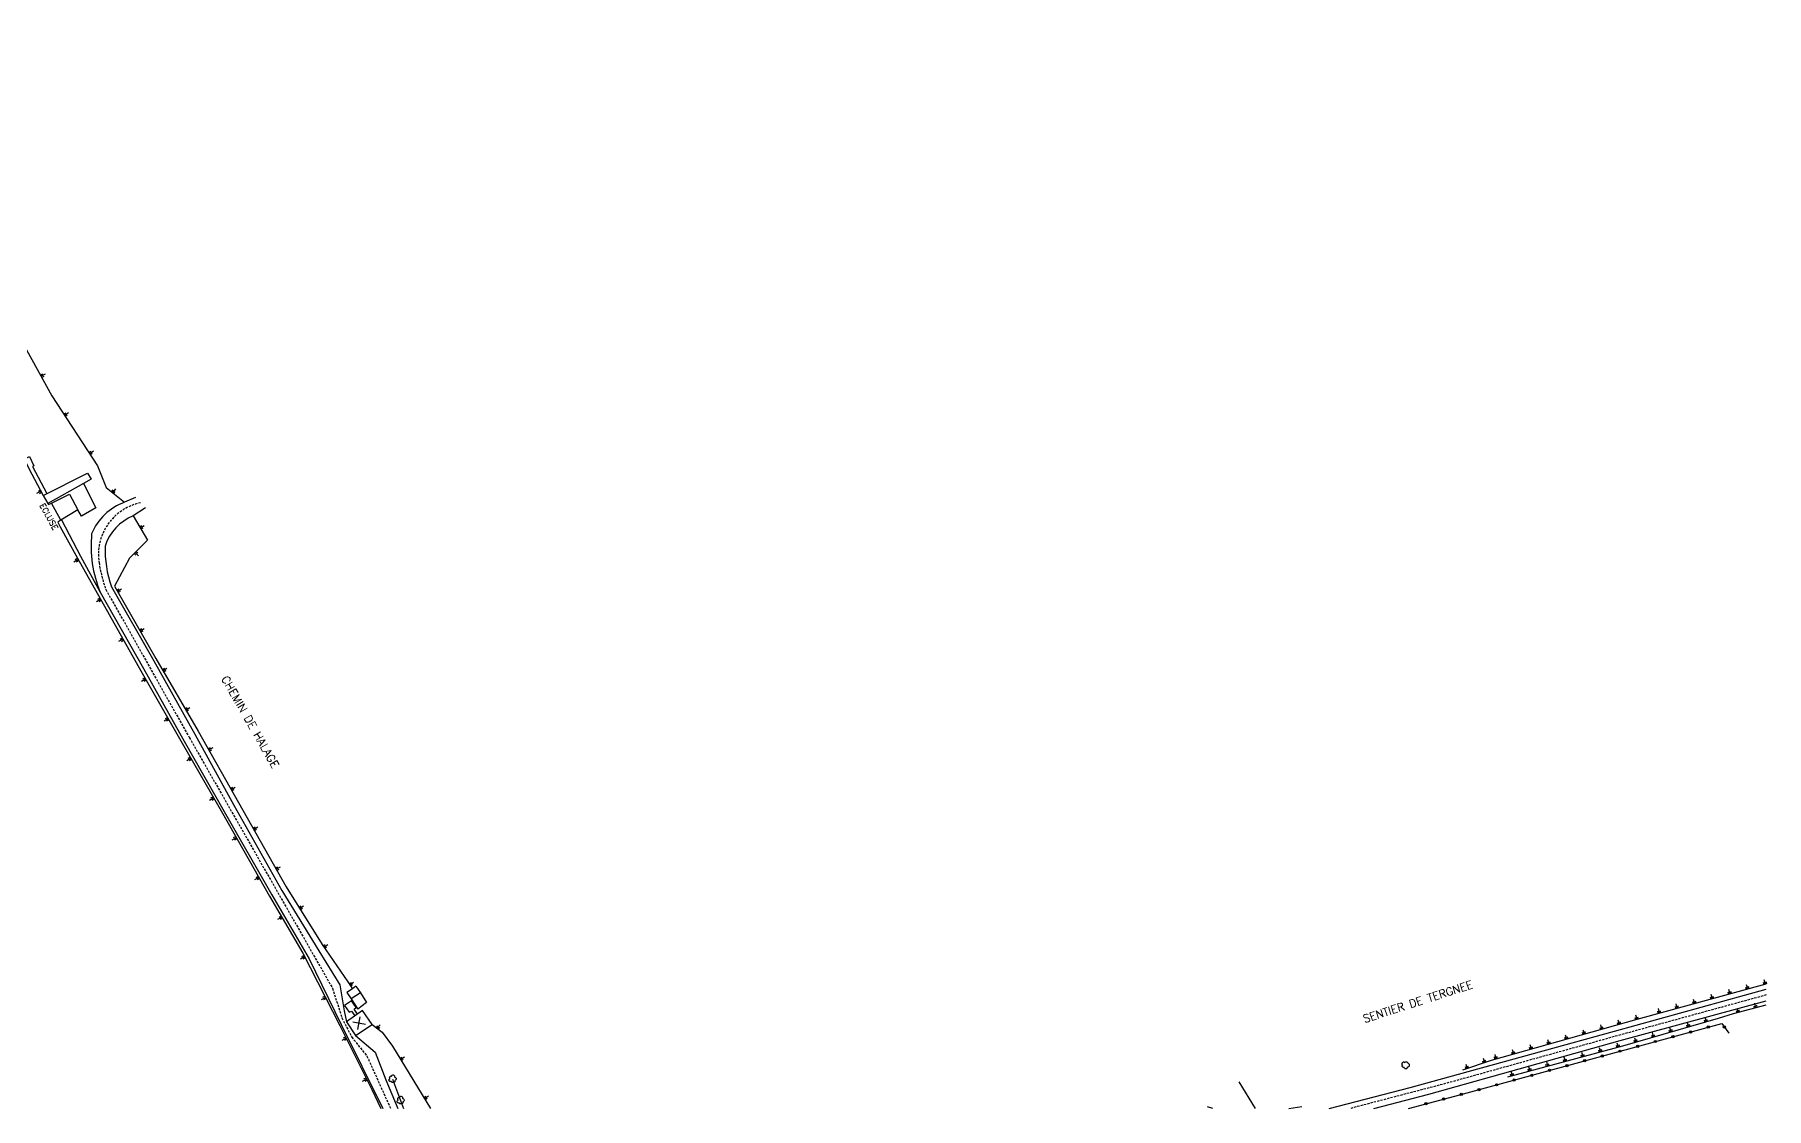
# Model space of a CAD drawing. Header units: millimetres. Extents: x 163000 to 164000, y 123999 to 125000.
# Drawn here: x 163621.3 to 164000, y 124000 to 124234.8 of the extents above; entities that cross this region are included whole.
import ezdxf
from ezdxf.enums import TextEntityAlignment as Align

# ---------------------------------------------------------------- set-up
doc = ezdxf.new("R2010")
doc.units = ezdxf.units.MM
doc.linetypes.add('DASHED', pattern=[0.75, 0.5, -0.25])
doc.layers.get('0').update_dxf_attribs({"linetype": 'CONTINUOUS'})
for name, color, linetype in [('W0001', 6, 'DASHED'), ('W0008', 7, 'CONTINUOUS'), ('W0100', 7, 'CONTINUOUS'), ('W0211', 2, 'CONTINUOUS'), ('W0300', 7, 'CONTINUOUS'), ('W0302', 3, 'CONTINUOUS'), ('W0322', 7, 'CONTINUOUS'), ('W0334', 7, 'CONTINUOUS'), ('W0984', 7, 'CONTINUOUS'), ('W0989', 7, 'CONTINUOUS'), ('W0991', 7, 'CONTINUOUS')]:
    doc.layers.add(name, color=color, linetype=linetype)
doc.styles.get("Standard").update_dxf_attribs({"font": 'romans.shx', "width": 0.85})

# ---------------------------------------------------------------- blocks, each defined once
blk = doc.blocks.new('t211o')
at = {"color": 0, "linetype": 'Continuous'}
for p, q in [((-0.29, 0.5), (-0.29, 0)), ((0, 1), (0, 0)), ((0.29, 0.5), (0.29, 0))]:
    blk.add_line(p, q, dxfattribs=at)
blk = doc.blocks.new('T300')
for p, q in [((-0.8, 0.51), (-0.86, 0.34)), ((-0.86, 0.34), (-0.86, 0.17)), ((-0.86, 0.17), (-0.74, 0.06)), ((-0.69, 0.63), (-0.8, 0.51)), ((-0.8, -0.06), (-0.74, 0.06)), ((-0.74, 0.06), (-0.69, 0.11)), ((-0.57, 0.69), (-0.69, 0.63)), ((-0.46, 0.69), (-0.57, 0.69)), ((-0.29, 0.63), (-0.46, 0.69)), ((-0.29, 0.63), (-0.17, 0.74)), ((-0.23, 0.57), (-0.29, 0.63)), ((-0.17, 0.74), (-0.06, 0.8)), ((-0.06, 0.8), (0.06, 0.8)), ((0.06, 0.8), (0.23, 0.74)), ((0.23, 0.74), (0.34, 0.63)), ((0.34, 0.63), (0.4, 0.51)), ((0.46, 0.46), (0.34, 0.46)), ((0.4, 0.51), (0.4, 0.46)), ((0.57, 0.4), (0.46, 0.46)), ((0.57, 0.4), (0.69, 0.29)), ((0.69, 0.29), (0.74, 0.17)), ((0.74, 0.06), (0.69, -0.17)), ((0.74, 0.17), (0.74, 0.06)), ((-0.8, -0.17), (-0.8, -0.06)), ((-0.8, -0.23), (-0.8, -0.17)), ((-0.74, -0.34), (-0.8, -0.23)), ((-0.69, -0.4), (-0.74, -0.34)), ((-0.51, -0.46), (-0.69, -0.4)), ((-0.4, -0.46), (-0.51, -0.46)), ((-0.4, -0.46), (-0.34, -0.46)), ((-0.34, -0.46), (-0.34, -0.4)), ((-0.34, -0.51), (-0.34, -0.46)), ((-0.29, -0.63), (-0.34, -0.51)), ((-0.17, -0.74), (-0.29, -0.63)), ((-0.06, -0.8), (-0.17, -0.74)), ((0.06, -0.8), (-0.06, -0.8)), ((0.17, -0.74), (0.06, -0.8)), ((0.23, -0.69), (0.17, -0.74)), ((0.29, -0.46), (0.23, -0.46)), ((0.29, -0.63), (0.23, -0.69)), ((0.46, -0.4), (0.29, -0.46)), ((0.34, -0.51), (0.29, -0.63)), ((0.34, -0.51), (0.34, -0.46)), ((0.57, -0.34), (0.46, -0.4)), ((0.63, -0.29), (0.57, -0.34)), ((0.69, -0.17), (0.63, -0.29))]:
    blk.add_line(p, q)
blk = doc.blocks.new('t991o')
at = {"color": 0, "linetype": 'Continuous'}
for p, q in [((-1, 1), (1, -1)), ((-1, -1), (1, 1))]:
    blk.add_line(p, q, dxfattribs=at)
blk = doc.blocks.new('t322o')
at = {"color": 0, "linetype": 'Continuous'}
for radius in [0.25, 0.15]:
    blk.add_circle((0, 0), radius, dxfattribs=at)

msp = doc.modelspace()

# ---------------------------------------------------------------- linework, layer by layer
at = {"layer": 'W0001'}
msp.add_lwpolyline([(163644.46, 124132.43, 0.399429), (163635.38, 124119.31, 0.047313), (163636.86, 124113.47), (163655.13, 124081.06), (163686.43, 124026.27), (163688.5, 124019.77), (163690.65, 124015.56), (163693.97, 124011.43), (163699.12, 124000, 0.172873)], format="xyb", dxfattribs=at)
at = {"layer": 'W0001', "flags": 128}
msp.add_lwpolyline([(164000, 124024.79), (163968.21, 124016.1), (163929.96, 124005.45), (163909.1, 124000)], dxfattribs=at)
at = {"layer": 'W0008'}
for points in [[(163643.37, 124133.56), (163640.95, 124132.54, 0.210931), (163633.76, 124125.65, 0.123726), (163635.63, 124112.87), (163645.11, 124096.22), (163653.96, 124080.26), (163662.76, 124064.89), (163673.16, 124046.69), (163681.33, 124032.7), (163688.3, 124018.34), (163697.43, 124000)], [(163645.55, 124131.3), (163642.82, 124129.54, 0.219671), (163636.68, 124122.97, 0.089326), (163638.08, 124114.08), (163647.34, 124097.86), (163656.3, 124081.86), (163664.87, 124066.31), (163675.34, 124047.67), (163683.43, 124034.47), (163688.04, 124027.02), (163688.97, 124021.33), (163689.46, 124018.9)], [(163691.43, 124015.95), (163695.76, 124012.32), (163698.1, 124006.26), (163700.74, 124000, 0.157884)]]:
    msp.add_lwpolyline(points, format="xyb", dxfattribs=at)
at = {"layer": 'W0008', "flags": 128}
for points in [[(163904.39, 124000), (163922.14, 124004.59), (163966.77, 124016.91), (164000, 124026.07)], [(163914.15, 124000), (163926.23, 124003.09), (163968.07, 124014.86), (164000, 124023.51)], [(163878.99, 124000), (163877.82, 124000.37)]]:
    msp.add_lwpolyline(points, dxfattribs=at)
at = {"layer": 'W0100'}
for points in [[(163624.95, 124132.35), (163628.88, 124134.32), (163630.75, 124130.91), (163627.02, 124128.61)], [(163693.01, 124021.38), (163689.46, 124018.9), (163691.43, 124015.95), (163695.13, 124018.36)]]:
    msp.add_lwpolyline(points, close=True, dxfattribs=at)
at = {"layer": 'W0211'}
for points in [[(163576.08, 124234.58), (163582.61, 124220.43), (163592.66, 124197.28), (163600.92, 124179.38), (163611.17, 124157.92), (163620, 124139.93), (163623.19, 124134.01), (163624.2, 124132.29), (163624.35, 124132.02), (163624.95, 124132.35)], [(163609.48, 124188.56), (163616.33, 124171.7), (163625.07, 124155.78), (163635.03, 124140.54), (163636.92, 124135.8), (163640.95, 124132.54)], [(163642.82, 124129.54), (163645.97, 124124.22), (163642.07, 124120.32), (163638.73, 124114.21), (163647.8, 124098.4), (163657.06, 124082.45), (163665.84, 124066.88), (163676.32, 124048.45), (163684.16, 124035.8), (163689.77, 124027.64), (163690.81, 124026.11)], [(163627.02, 124128.61), (163626.39, 124128.17), (163626.9, 124127.2), (163630.63, 124120.28), (163644.54, 124095.68), (163653.56, 124079.84), (163662.35, 124064.52), (163672.68, 124046.42), (163679.94, 124033.92), (163688.02, 124018.12), (163695.05, 124004.1), (163696.99, 124000)], [(163695.13, 124018.36), (163697.29, 124016.66), (163699.53, 124013.6), (163707.86, 124000)]]:
    msp.add_lwpolyline(points, dxfattribs=at)
at = {"layer": 'W0211', "flags": 128}
for points in [[(163971.77, 124019.51), (164000, 124027.26)], [(163933.62, 124008.43), (163939.92, 124010.56)]]:
    msp.add_lwpolyline(points, dxfattribs=at)
at = {"layer": 'W0302', "flags": 128}
for points in [[(163939.91, 124010.56), (163971.79, 124019.51)], [(163943.45, 124006.91), (163968.63, 124013.68), (163989.52, 124019.75), (163992.84, 124020.71), (164000, 124022.63)], [(163884.61, 124005.77), (163888.22, 124000)], [(163895.6, 124000), (163898.43, 124000.44)]]:
    msp.add_lwpolyline(points, dxfattribs=at)
at = {"layer": 'W0302'}
msp.add_lwpolyline([(163699.55, 124006.35), (163701.93, 124000)], dxfattribs=at)
at = {"layer": 'W0322', "flags": 128}
msp.add_lwpolyline([(163921.73, 124000), (163933, 124002.97), (163990.27, 124018.58), (163991.82, 124016.46)], dxfattribs=at)
at = {"layer": 'W0334'}
for points in [[(163576.54, 124234.79), (163583.07, 124220.64), (163593.12, 124197.48), (163601.38, 124179.6), (163611.63, 124158.14), (163619.46, 124142.16), (163620.14, 124142.53), (163621.1, 124140.47), (163620.81, 124140.34), (163623.99, 124134.45), (163624, 124134.42)], [(163623.19, 124134.01), (163632.83, 124138.93), (163633.62, 124137.57), (163631.96, 124136.64), (163634.65, 124131.32), (163631.54, 124129.5), (163630.75, 124130.91)], [(163631.96, 124136.64), (163624.2, 124132.29)], [(163627.18, 124128.71), (163631.3, 124120.78), (163635.63, 124112.87)], [(163691.91, 124020.61), (163691.2, 124021.71), (163691.6, 124022.05), (163690.6, 124023.55), (163689.09, 124022.48), (163690.09, 124021), (163690.58, 124021.27), (163691.34, 124020.21)], [(163691.56, 124026.69), (163690.81, 124026.11), (163689.57, 124025.32), (163690.53, 124023.95), (163692, 124021.72)], [(163692.52, 124025.25), (163690.53, 124023.95)], [(163691.56, 124026.69), (163692.52, 124025.25), (163693.9, 124023.17), (163692, 124021.72)]]:
    msp.add_lwpolyline(points, dxfattribs=at)

# ---------------------------------------------------------------- block references
at = {"layer": 'W0211'}
for p, rotation in [((163622.71, 124160.08), 298.767448640544), ((163627.85, 124151.52), 303.184539147141), ((163633.33, 124143.15), 303.184539147141), ((163622.68, 124134.97), 118.354295443635), ((163638.31, 124134.68), 321.004955869208), ((163644.39, 124126.88), 300.605957617952), ((163643.27, 124121.52), 225.001469650081), ((163630.76, 124120.03), 119.502559065942), ((163635.69, 124111.33), 119.502559065942), ((163639.4, 124113.04), 299.817784587491), ((163640.61, 124102.62), 119.502559065942), ((163644.38, 124104.37), 299.817784587491), ((163649.37, 124095.7), 300.149764634988), ((163645.54, 124093.92), 119.642989463537), ((163654.39, 124087.05), 300.149764634988), ((163650.49, 124085.23), 119.642989463537), ((163655.45, 124076.55), 119.8500235270579), ((163659.36, 124078.37), 299.399821433914), ((163664.27, 124069.66), 299.399821433914), ((163660.42, 124067.87), 119.8500235270579), ((163669.2, 124060.96), 299.625669821645), ((163665.39, 124059.19), 119.723061997109), ((163670.35, 124050.51), 119.723061997109), ((163674.14, 124052.27), 299.625669821645), ((163679.27, 124043.69), 301.805919728093), ((163675.34, 124041.84), 120.146163540578), ((163684.57, 124035.21), 304.502443714453), ((163680.32, 124033.18), 117.098246827036), ((163690.23, 124026.96), 304.065572147227), ((163995.87, 124026.13), 15.34977698281799), ((163999.73, 124027.19), 15.34977698281799), ((163684.88, 124024.27), 117.098246827036), ((163984.3, 124022.95), 15.34977698281799), ((163988.16, 124024.01), 15.34977698281799), ((163992.02, 124025.07), 15.34977698281799), ((163967.83, 124018.4), 15.66790182237871), ((163971.68, 124019.48), 15.66790182237871), ((163976.59, 124020.84), 15.34977698281799), ((163980.45, 124021.9), 15.34977698281799), ((163986.81, 124018.96), 16.20560461381904), ((163993.81, 124020.97), 15.01839660682366), ((163997.67, 124022.01), 15.01839660682366), ((163689.41, 124015.36), 116.619453022575), ((163696.21, 124017.51), 321.893868438711), ((163956.28, 124015.15), 15.66790182237871), ((163960.13, 124016.23), 15.66790182237871), ((163963.98, 124017.31), 15.66790182237871), ((163975.29, 124015.61), 16.20560461381904), ((163979.13, 124016.73), 16.20560461381904), ((163982.97, 124017.84), 16.20560461381904), ((163940.87, 124010.83), 15.66790182237871), ((163944.72, 124011.91), 15.66790182237871), ((163948.57, 124012.99), 15.66790182237871), ((163952.43, 124014.07), 15.66790182237871), ((163959.87, 124011.32), 15.04079348644756), ((163963.73, 124012.36), 15.04079348644756), ((163967.6, 124013.4), 15.04079348644756), ((163971.44, 124014.49), 16.20560461381904), ((163701.33, 124010.65), 301.502124758437), ((163934.57, 124008.75), 18.6168604776481), ((163938.36, 124010.03), 18.6168604776481), ((163944.42, 124007.17), 15.04079348644756), ((163948.28, 124008.21), 15.04079348644756), ((163952.15, 124009.25), 15.04079348644756), ((163956.01, 124010.29), 15.04079348644756), ((163693.89, 124006.42), 116.619453022575), ((163706.56, 124002.12), 301.502124758437)]:
    msp.add_blockref('t211o', p, dxfattribs=dict(at, rotation=rotation))
at = {"layer": 'W0300'}
msp.add_blockref('T300', (163921.17, 124009.41), dxfattribs=at)
at = {"layer": 'W0300', "rotation": 290.580022754676}
for p in [(163699.55, 124006.35), (163701.31, 124001.67)]:
    msp.add_blockref('T300', p, dxfattribs=at)
at = {"layer": 'W0322'}
for p, rotation in [((163979.59, 124015.67), 15.24052318669652), ((163983.45, 124016.72), 15.24052318669652), ((163987.31, 124017.77), 15.24052318669652), ((163990.82, 124017.82), 306.2865391807053), ((163968.01, 124012.51), 15.24052318669652), ((163971.87, 124013.56), 15.24052318669652), ((163975.73, 124014.62), 15.24052318669652), ((163952.58, 124008.31), 15.24052318669652), ((163956.44, 124009.36), 15.24052318669652), ((163960.3, 124010.41), 15.24052318669652), ((163964.16, 124011.46), 15.24052318669652), ((163937.14, 124004.1), 15.24052318669652), ((163941, 124005.15), 15.24052318669652), ((163944.86, 124006.2), 15.24052318669652), ((163948.72, 124007.25), 15.24052318669652), ((163925.55, 124001.01), 14.77033164526012), ((163929.41, 124002.03), 14.77033164526012), ((163933.28, 124003.05), 15.24052318669652)]:
    msp.add_blockref('t322o', p, dxfattribs=dict(at, rotation=rotation))
at = {"layer": 'W0991', "rotation": 34.38237486258872}
msp.add_blockref('t991o', (163692.25, 124018.65), dxfattribs=at)

# ---------------------------------------------------------------- texts
at = {"layer": 'W0984'}
msp.add_text('ECLUSE', height=1.25, rotation=298.8784, dxfattribs=at).set_placement((163624.42, 124129.4), align=Align.MIDDLE)
at = {"layer": 'W0989'}
for s, rotation, p in [('CHEMIN DE HALAGE', 299.7333, (163668.45, 124084.52)), ('SENTIER DE TERGNEE', 17.8686, (163923.79, 124023.35))]:
    msp.add_text(s, height=1.75, rotation=rotation, dxfattribs=at).set_placement(p, align=Align.MIDDLE)

doc.saveas('drawing.dxf')
